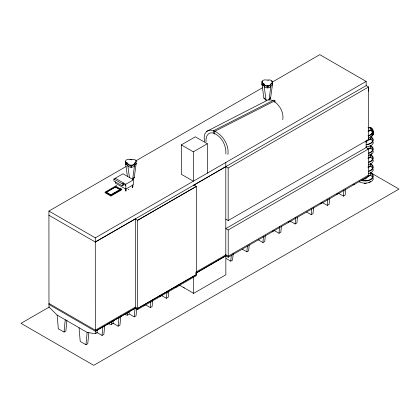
<?xml version="1.0" encoding="UTF-8"?>
<svg xmlns="http://www.w3.org/2000/svg" width="420" height="420" viewBox="0 0 420 420"><rect width="100%" height="100%" fill="white"/><g stroke="black" fill="none" stroke-linecap="round" stroke-linejoin="round"><path stroke-width="0.63" d="M225.85 153.972C226.427 145.966 222.122 137.272 214.856 133.633M274.932 100.784L273.788 100.107L213.581 130.678L213.486 133.429L214.631 134.101L214.725 131.35L274.932 100.784L274.874 102.433M126.152 166.462L48.925 211.05L48.962 306.999L57.141 315.084L58.322 328.781L64.05 332.084L65.231 319.751M66.922 320.003L65.867 331.034L64.05 332.084M79.044 327.731L80.225 341.429L85.953 344.731L87.134 332.399L57.141 315.084M88.83 332.651L87.77 343.681L85.953 344.731M96.71 332.367L102.044 335.444L102.911 326.356M104.669 325.957L103.861 334.394L102.044 335.444M112.796 323.075L118.13 326.156L119.002 317.069M120.818 316.019L119.947 325.106L118.13 326.156M129.675 314.244L134.221 316.869L135.088 307.781M136.721 308.679L136.038 315.819L134.221 316.869M145.761 304.957L150.308 307.577L150.869 301.739M152.686 300.689L152.124 306.526L150.308 307.577M161.852 295.664L166.399 298.289L167.018 291.8M168.772 291.396L168.215 297.239L166.399 298.289M226.207 258.51L230.748 261.135L231.31 255.292M233.189 253.596L232.57 260.085L230.748 261.135M242.293 249.223L246.839 251.848L247.401 246.005M249.218 244.954L248.656 250.798L246.839 251.848M258.384 239.935L262.925 242.56L263.487 236.717M265.303 235.667L264.747 241.511L262.925 242.56M274.47 230.648L279.017 233.268L279.636 226.779M281.395 226.38L280.833 232.218L279.017 233.268M290.561 221.356L295.103 223.981L295.727 217.492M297.481 217.088L296.924 222.931L295.103 223.981M306.647 212.069L311.194 214.694L311.75 208.85M313.572 207.8L313.01 213.644L311.194 214.694M322.739 202.781L327.28 205.406L327.842 199.563M329.658 198.513L329.102 204.356L327.28 205.406M338.825 193.489L343.371 196.114L343.928 190.276M345.749 189.226L345.188 195.064L343.371 196.114M282.744 119.653C283.973 112.586 279.862 105.352 274.134 101.398M227.923 154.513C229.215 145.204 223.183 135.544 215.04 131.313M135.686 162.356A3.418 1.974 0 0 1 135.251 164.745A2.415 1.397 0 0 0 134.542 165.617L132.631 179.492L134.059 177.907A1.47 0.845 0 0 0 134.18 177.261M134.237 177.482L136.201 163.338M272.029 83.002A3.418 1.974 0 0 1 271.593 85.391A2.415 1.397 0 0 0 270.889 86.263L268.979 100.139L270.406 98.553A1.47 0.845 0 0 0 270.37 97.703M270.585 98.128L272.548 83.979M126.047 189.079L125.853 191.053L125.769 184.265L133.45 179.834L133.45 184.669L125.769 189.1L115.301 183.057L115.301 181.912M132.379 185.084C134.164 185.152 131.261 191.368 132.458 185.005M132.379 187.603L132.689 187.598M368.256 127.932L370.109 127.769C375.102 129.591 371.994 135.188 367.92 135.881M368.314 138.264L372.335 135.718L373.159 134.573C373.564 131.875 373.616 128.63 370.487 127.549L368.02 127.769M373.159 134.573L373.438 131.171M269.068 99.897L269.215 99.629A1.25 0.724 0 0 1 269.582 99.183L270.018 98.721A1.759 1.013 0 0 0 270.065 98.459M125.743 190.942L126.047 190.964M273.094 100.805L270.821 99.881L268.238 99.802L206.666 131.392L204.887 133.87L204.157 137.377L204.54 141.582M368.314 136.085L372.335 133.539L373.159 132.395M126.299 162.529L125.927 162.897L127.596 163.453M132.458 179.482L132.867 178.983A1.25 0.724 0 0 1 133.234 178.537L133.67 178.075A1.759 1.013 0 0 0 133.718 177.812M193.667 185.252L225.808 166.651L228.17 168.016L368.55 87.014L368.55 139.534L228.207 220.516L225.808 219.172M195.919 273.157L225.808 255.864L225.808 162.456M135.807 160.886L262.437 87.775M272.092 82.205L319.793 54.663L366.151 81.427L366.151 85.627L95.282 242.009L48.925 215.245M113.904 179.025L122.278 183.86L123.674 183.057L123.674 185.036L122.278 185.845L113.904 181.01L113.904 179.025L122.976 173.785L133.45 179.834M207.317 143.74L193.316 151.825L193.316 181.209L181.319 174.284L181.319 144.895L195.316 136.815L207.317 143.74L207.317 173.129M105.1 192.14L115.568 186.097L121.385 189.452L121.385 189.977L110.917 196.025L105.1 192.665L105.1 192.14L110.917 195.5L121.385 189.452M106.176 192.166L115.484 186.79L120.136 189.478L110.828 194.849L106.176 192.166L106.176 192.465L115.484 187.094L120.136 189.777L117.401 191.357M112.471 194.203L116.303 191.993M48.925 211.05L95.314 237.835L366.151 81.427M95.282 242.009L135.308 218.941L135.308 308.154L95.314 331.244L48.962 304.484M193.94 185.047L196.34 186.433L196.34 275.646L137.676 309.519L137.639 220.285L196.303 186.412M137.639 220.285L196.34 186.433M49.371 306.973L21 323.353L93.718 365.337L399 189.084L370.598 172.683M370.109 127.769L370.487 127.549M370.918 128.231L371.296 128.016L370.918 128.231L370.918 130.41L372.64 132.2L372.64 130.022M368.041 131.722L370.991 130.022M365.878 141.808L370.886 138.915L371.212 139.104M368.55 148.937L366.151 147.551L225.808 228.58L228.207 229.96L368.55 148.937L368.55 176.227L228.207 257.25L225.808 255.864L195.657 273.315M367.936 149.667L370.886 147.961L371.212 148.15M367.936 158.713L370.508 157.227L371.768 158.12A7.675 4.431 0 0 1 372.535 159.191M367.936 167.759L370.886 166.052L371.212 166.241M195.657 272.265L225.845 254.84L228.207 256.2L368.55 175.177M95.282 331.223L135.308 308.154L137.676 309.519M137.639 308.448L196.34 274.601L137.676 308.469L135.308 307.104L95.314 330.199L48.962 303.434M111.316 324.424L113.132 323.374L113.132 320.854L111.316 321.904L111.316 324.424L107.536 323.794M127.402 315.137L129.218 314.087L129.218 311.567L127.402 312.617L127.402 315.137L123.627 314.506M143.493 305.844L144.853 305.062M272.197 231.536L274.019 230.486M288.288 222.248L289.653 221.461M320.465 203.674L322.282 202.624M336.551 194.381L338.373 193.331M353.094 184.832L354.459 184.044M87.134 332.399L95.314 333.764L97.136 332.714L97.136 330.199M159.668 296.609L161.49 295.559M175.76 287.322L177.576 286.272M361.793 180.348L364.366 178.862A1.066 0.614 0 0 0 365.773 178.915A1.066 0.614 0 0 0 366.046 178.117M365.878 177.991L370.508 175.319L371.768 176.211A7.675 4.431 0 0 1 372.535 177.282M179.256 285.038L193.667 293.36L225.845 274.78L225.845 254.84M206.666 131.392L209.328 130.168L212.625 130.316L213.833 130.814M368.524 130.237L370.377 130.074M368.146 130.457L370.918 130.41M369.653 139.025L370.886 138.915M368.041 139.351L370.508 139.136L371.768 140.028A7.675 4.431 0 0 1 372.535 141.099M367.799 148.234L369.653 148.071M367.421 148.454L370.508 148.181L371.768 149.074A7.675 4.431 0 0 1 372.535 150.145M369.653 157.117L370.886 157.007M368.041 157.442L370.508 157.227M368.419 166.273L370.267 166.11M368.041 166.488L370.508 166.273L371.768 167.165A7.675 4.431 0 0 1 372.535 168.236M369.653 175.208L370.886 175.098M368.041 175.534L370.508 175.319M213.14 132.941L210.52 132.888L208.352 133.943L206.808 136.022L206.031 138.947L206.062 141.887M263.944 84.1L262.274 83.543L262.274 81.716M359.357 181.755L361.016 182.532A8.216 4.741 0 0 0 373.333 178.427M366.151 85.627L368.55 87.014M370.382 145.493L372.236 146.743A8.216 4.741 0 0 1 368.267 153.494M370.004 145.709L371.768 146.895A7.675 4.431 0 0 1 368.959 152.948M370.382 154.539L372.236 155.788A8.216 4.741 0 0 1 368.267 162.54M370.004 154.754L371.768 155.941A7.675 4.431 0 0 1 368.959 161.994M370.382 163.585L372.236 164.834A8.216 4.741 0 0 1 368.267 171.586M370.004 163.8L371.768 164.987A7.675 4.431 0 0 1 368.959 171.04M370.004 172.846L371.768 174.032A7.675 4.431 0 0 1 370.55 179.382A7.675 4.431 0 0 1 361.284 180.085M181.319 144.895L193.316 151.825M115.301 178.222L125.769 184.265M123.674 184.233L125.769 185.441M106.691 192.764L110.828 195.153L110.828 194.849M135.272 218.92L137.676 220.306M213.581 130.678L214.725 131.35M371.212 136.925L372.236 137.697A8.216 4.741 0 0 1 366.193 144.769M371.212 173.108L372.236 173.88A8.216 4.741 0 0 1 370.928 179.603A8.216 4.741 0 0 1 361.016 180.353M183.272 287.144L184.301 287.952M271.415 80.976L271.787 81.344M264.626 98.522A1.754 1.013 0 0 0 264.731 98.8L265.372 99.278A1.25 0.724 0 0 1 265.776 99.671L266.248 100.443A1.444 0.835 0 0 0 266.789 100.774M373.438 133.35L373.159 132.121A8.216 4.741 0 0 1 371.033 136.7L371.054 134.505M261.949 84.105L263.912 98.138M125.601 163.459L127.386 176.216M263.303 85.528A3.413 1.969 0 0 1 262.358 83.029A3.428 1.979 0 0 0 263.293 85.533A2.415 1.397 0 0 1 264.185 86.342L266.054 100.128M126.956 164.882A3.413 1.969 0 0 1 126.011 162.383A3.428 1.979 0 0 0 126.945 164.887A2.415 1.397 0 0 1 127.838 165.695L129.449 177.602M372.902 131.171L372.902 132.258M372.335 133.539L372.335 135.718M371.873 128.956L371.873 131.129M370.813 139.309L370.813 137.13L371.768 137.849A7.675 4.431 0 0 1 366.125 144.459M370.813 146.176L370.813 148.355M370.813 155.222L370.813 157.4M370.813 164.267L370.813 166.446M370.813 173.313L370.813 175.492M368.513 86.992L368.513 91.187M366.151 140.653L366.151 147.551M359.683 180.999L359.683 181.944M263.245 83.9L263.245 83.417A3.413 1.969 0 0 1 262.306 80.923A3.413 1.969 0 0 1 266.427 79.989A2.431 1.402 0 0 0 268.091 80.031A3.418 1.974 0 0 1 271.976 80.892A3.418 1.974 0 0 1 271.541 83.281L271.541 83.764A2.431 1.402 0 0 0 270.821 84.63A3.397 1.958 0 0 1 267.54 86.273A3.397 1.958 0 0 1 264.149 84.709A2.431 1.402 0 0 0 263.245 83.9A3.413 1.969 0 0 1 262.306 81.401M271.541 83.281A2.431 1.402 0 0 0 270.821 84.152L270.821 84.63M268.091 80.031L268.091 80.514M263.245 83.417A2.431 1.402 0 0 1 264.149 84.231L264.149 84.709M228.17 168.016L228.17 220.537M228.207 229.96L228.207 257.25M193.667 277.069L193.667 293.36M126.903 163.254L126.903 162.771A3.413 1.969 0 0 1 125.958 160.277A3.413 1.969 0 0 1 130.079 159.343A2.431 1.402 0 0 0 131.744 159.385A3.418 1.974 0 0 1 135.629 160.246A3.418 1.974 0 0 1 135.193 162.635L135.193 163.118A2.431 1.402 0 0 0 134.474 163.984A3.397 1.958 0 0 1 131.192 165.627A3.397 1.958 0 0 1 127.801 164.062A2.431 1.402 0 0 0 126.903 163.254A3.413 1.969 0 0 1 125.627 161.28M135.193 162.635A2.431 1.402 0 0 0 134.474 163.506L134.474 163.984M131.744 159.385L131.744 159.868M131.612 165.27L131.612 167.097L130.867 167.097L130.867 165.27M130.079 159.343L130.079 159.826M126.903 162.771A2.431 1.402 0 0 1 127.801 163.585L127.801 164.062M122.278 183.86L122.278 185.845M115.484 186.79L115.484 187.094M110.917 195.5L110.917 196.025M95.282 237.815L95.314 333.764M133.339 178.721A2.341 1.349 0 0 1 134.032 177.881M269.687 99.367A2.341 1.349 0 0 1 270.38 98.527M373.333 142.244A8.216 4.741 0 0 1 366.193 146.947M366.046 141.939A1.066 0.614 0 0 1 366.046 142.553M366.188 146.769A1.066 0.614 0 0 1 366.046 147.073M371.768 153.505A7.675 4.431 0 0 1 371.002 154.14M370.55 154.423A7.675 4.431 0 0 1 369.521 154.922M373.333 151.289A8.216 4.741 0 0 1 368.267 155.673M373.333 160.335A8.216 4.741 0 0 1 368.267 164.719M373.333 169.381A8.216 4.741 0 0 1 368.267 173.765M370.55 181.561A7.675 4.431 0 0 1 368.959 182.264M366.188 182.952A1.066 0.614 0 0 1 365.531 183.519A1.066 0.614 0 0 1 364.366 183.388M271.976 81.375A3.418 1.974 0 0 1 271.541 83.764M270.821 84.152A3.397 1.958 0 0 1 267.54 85.79A3.397 1.958 0 0 1 264.149 84.231M263.939 97.897A1.46 0.845 0 0 0 264.196 98.574L264.884 98.957A4.142 2.389 0 0 1 265.346 99.267L265.361 99.278A4.363 2.52 0 0 1 265.755 99.656L266.222 100.16A1.748 1.008 0 0 0 266.6 100.333M270.874 86.258A3.397 1.958 0 0 1 267.593 87.901A3.397 1.958 0 0 1 264.201 86.336M135.991 161.201A3.418 1.974 0 0 1 135.193 163.118M134.474 163.506A3.397 1.958 0 0 1 131.192 165.144A3.397 1.958 0 0 1 127.801 163.585M134.526 165.617A3.397 1.958 0 0 1 131.25 167.255A3.397 1.958 0 0 1 127.853 165.69M116.067 185.446L116.371 185.472L116.083 185.425M120.782 188.213L121.081 188.234L120.782 188.213M128.625 189.541L128.93 189.562L128.641 189.515M267.96 85.916L267.215 85.916L267.215 87.743L267.96 87.743L267.96 85.916"/></g></svg>
